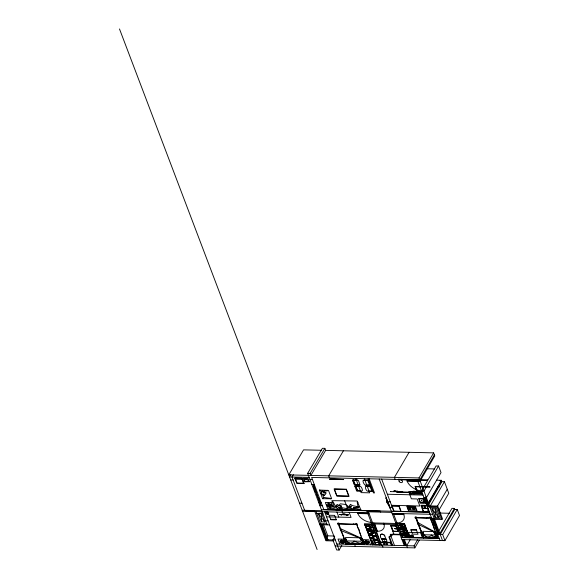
<?xml version="1.0" encoding="UTF-8"?>
<svg xmlns="http://www.w3.org/2000/svg" width="579" height="579" viewBox="0 0 579 579"><rect width="100%" height="100%" fill="white"/><g stroke="black" fill="none" stroke-linecap="round" stroke-linejoin="round"><path stroke-width="0.87" d="M367.694 542.248L367.694 541.249M368.505 491.47L372.912 491.245L372.362 491.043L370.712 486.7L371.103 486.505L366.471 486.071A0.97 0.644 26.6 0 1 366.514 486.28L366.637 486.454A26.272 17.356 26.6 0 0 370.676 486.7L370.857 486.7M386.439 502.254L386.461 500.9L387.706 504.2M321.432 521.838L321.671 513.559L318.262 513.479L321.432 521.838L324.841 521.918L321.671 513.559M306.313 479.701L305.85 479.455M435.119 517.293L435.401 508.999L431.985 508.919L435.119 517.293L438.542 517.373L435.401 508.999M361.245 491.253A0.97 0.644 26.6 0 1 361.209 491.079L361.093 490.92A26.221 17.298 26.5 0 0 357.048 490.666M327.171 513.088L327.222 511.59M349.021 506.835L353.458 509.1L353.545 507.79L358.966 506.799M386.801 541.582L382.878 541.582L381.735 538.709M335.458 506.842L337.108 504.418L341.205 506.748M305.828 479.477L306.313 479.723M322.192 511.72L321.931 513.139L316.822 513.587L322.952 513.732M324.349 495.421L325.68 493.952L325.897 492.867M424.61 502.138L423.01 501.276L424.61 502.145M346.126 539.86L345.851 540.858A8.692 5.725 26.5 0 0 349.998 543.377L355.014 541.582M423.423 533.729L423.14 534.721A8.692 5.739 26.4 0 0 427.288 537.247L432.325 535.452M397.78 528.591L394.929 528.453M353.458 509.1L353.928 507.913L358.994 506.965M385.809 538.767L384.818 535.98A2.454 1.614 26.5 0 0 381.988 534.12A2.454 1.614 26.5 0 0 380.461 535.879C380.077 541.828 387.365 535.684 386.794 541.524M340.915 506.625L339.967 508.984L340.047 507.674L341.176 506.582M360.579 539.049A10.205 6.724 26.5 0 1 362.83 541.032L362.483 541.756A8.692 5.725 26.5 0 1 360.536 543.399A29.616 19.527 26.5 0 1 353.921 541.068M358.951 484.869L358.806 484.855A26.229 17.305 26.5 0 0 354.761 484.601L352.597 480.056L356.939 479.853A0.97 0.644 26.6 0 0 357.048 480.049L357.25 480.042M346.047 541.01L346.474 540.2M423.336 534.873L423.77 534.062M339.062 505.257L340.307 503.817L345.373 504.439L348.073 506.22M431.225 534.938A8.519 5.624 26.4 0 0 434.163 537.182A8.692 5.739 26.4 0 0 436.117 535.532L436.472 534.808A10.212 6.738 26.4 0 0 434.221 532.825M434.554 519.385L441.929 519.558L442.428 518.69L437.702 506.068L430.327 505.894M454.421 508.405L439.852 533.505L437.391 533.447L451.967 508.348L454.421 508.405L454.797 509.411L440.228 534.511M327.157 524.827L307.644 473.34L322.409 448.291L324.862 448.349L310.105 473.398L310.872 475.417L325.63 450.375L433.649 452.865L419.022 477.943L442.494 540.562L444.947 540.62L442.682 534.569L457.251 509.469L454.797 509.411M438.564 466.015L423.951 491.101L421.49 491.043L436.11 465.957L438.564 466.015L441.024 472.587L426.412 497.665L423.951 497.607M424.074 499.93L425.847 496.891M424.704 499.677L426.035 497.397M422.996 506.763L422.113 508.282L428.011 508.42M436.428 480.186L441.48 480.302L426.875 505.395L420.976 505.25L423.553 512.118M441.48 480.302L441.668 480.809L427.063 505.894L421.78 505.771L422.728 508.297M437.702 506.068L437.196 506.936L427.367 506.705L441.965 481.619L444.426 481.677L448.768 493.279L438.766 510.475M406.719 545.693L410.265 539.606M444.426 481.677L429.821 506.763L429.003 506.741L425.594 497.651M335.169 545.968L414.839 547.879L414.079 545.867L417.618 539.787M437.254 506.437L447.256 489.248M414.839 547.879L419.261 540.279M334.705 536.813L332.882 539.932L336.688 549.992L339.142 550.05L341.813 545.49M409.078 452.3L394.422 477.371L395.182 479.39M434.409 454.891L419.775 479.969L311.632 477.443L323.878 509.759M323.364 524.111L327.815 535.857L325.528 539.751L335.328 539.99M343.412 450.78L328.677 475.837L329.437 477.856M290.89 474.65L289.543 476.922L309.179 477.386M293.343 474.708L291.997 476.98L304.641 510.302M412.009 536.371L412.668 535.459M341.045 542.718L341.834 541.597M365.559 543.305L366.341 542.19M386.331 498.309L386.193 498.063M341.321 514.709L341.053 515.23L341.509 514.717M343.318 541.872L343.81 541.206M367.831 542.458L368.324 541.799M354.688 484.681L354.312 484.797L352.597 480.056M345.533 514.637L345.902 514.47M361.238 491.31L356.599 490.862L354.811 486.121L359.233 485.919A0.97 0.644 26.6 0 0 359.335 486.121L359.371 486.273A26.272 17.348 26.6 0 1 355.419 486.346L355.238 486.338M306.153 478.616L306.248 478.833M394.994 528.757C396.506 528.736 393.756 528.736 395.283 528.41M390.521 491.614L402.76 491.795M328.387 513.899L328.778 514.123L327.063 512.9M354.037 508.42A11.869 7.824 26.5 0 1 360.869 509.947L360.413 510.352L335.885 509.773L335.089 509.274L331.905 500.647L357.134 501.023L360.855 509.882M335.531 506.719L337.716 506.35M414.658 507.117L414.658 507.03A0.832 0.55 26.5 0 1 414.398 507.161L413.645 507.088M398.178 529.647L397.534 529.459M322.626 491.18L321.367 492.519L321.258 493.8L324.544 495.45M326.064 492.961L322.46 491.093M366.051 485.043L366.131 485.021A26.236 17.312 26.5 0 1 370.017 484.956C368.345 479.615 369.742 480.034 364.227 479.984A0.97 0.644 26.6 0 1 364.227 480.223L364.017 480.201M415.925 518.277L415.787 518.422A1.448 0.955 26.4 0 1 415.1 517.156A0.84 0.557 26.4 0 1 415.831 516.83A1.694 1.115 26.4 0 1 416.685 517.286A0.731 0.485 26.4 0 0 417.546 517.503L427.128 517.901L426.774 517.742A3.221 2.128 26.4 0 1 428.366 517.756A0.731 0.485 26.4 0 0 429.061 517.568A1.889 1.245 26.4 0 1 429.466 517.206A0.825 0.543 26.4 0 1 430.588 517.532M368.338 491.108L368.418 491.086A26.229 17.305 26.5 0 1 372.304 491.021M367.875 542.653L368.649 542.313M343.361 542.053L344.136 541.727M397.534 527.932L396.912 527.787M395.24 490.623L393.749 491.028L397.759 491.122M330.956 479.166L342.522 479.441M339.735 505.67L341.205 505.358M390.687 491.484L390.702 491.658M418.82 498.519L420.159 502.956M354.312 484.797L358.951 485.245M340.228 541.654L342.03 541.343M364.734 542.248L366.536 541.937M384.463 540.569L384.376 540.909M327.294 512.972L325.492 513.182M365.79 486.222C364.575 486.194 366.087 491.405 367.926 491.274M330.421 498.881L330.247 498.309L323.61 497.426A1.94 1.274 26.6 0 1 322.59 498.685L319.398 490.066L328.488 490.427L331.658 498.736L322.669 498.7M322.691 491.361L327.504 490.782L327.178 490.254M343.195 542.385L344.259 542.299M367.701 542.979L368.772 542.885M357.511 480.027L358.387 480.432L360.008 484.746L359.407 485.064M365.639 485.209C364.394 485.687 361.651 479.933 363.742 480.172M319.333 490.073A1.94 1.274 26.6 0 1 321.323 491.405L322.365 491.383M339.859 505.756L340.901 505.735M368.57 480.635L368.425 480.635A26.279 17.363 26.6 0 1 364.386 480.389M354.862 486.121C356.302 486.309 357.887 491.021 356.628 490.862M321.396 450.274L303.562 449.861L288.776 474.903L419.022 477.943M426.187 468.737L434.691 468.932M307.644 473.34L310.105 473.398M439.91 480.765L441.668 480.809M294.827 478.312L302.187 478.486M433.649 452.865L434.786 455.905L420.159 480.983L406.936 480.671L407.124 481.178L419.116 481.46L418.928 480.954M309.946 479.405L312.399 479.463M295.167 479.224L302.535 479.39M290.694 479.955L293.148 480.013M437.608 486.867L439.381 486.91M311.864 484.457L314.317 484.514M413.29 491.976L421.49 492.164M314.94 490.167L315.598 491.904L313.984 487.663M396.731 492.114L408.919 492.28L396.839 492.078M413.667 492.982L421.867 493.178M409.476 493.764L422.627 494.075L409.946 491.774L410.706 493.793L421.867 492.049L408.716 491.745L411.372 498.816L417.148 498.953L419.804 506.024L391.418 505.279M387.365 494.249L423.01 495.081M316.916 494.589L320.817 505.684M317.263 495.501L313.398 484.493M418.87 498.519L423.937 498.743L425.674 503.187L420.18 502.999M385.918 498.049L386.302 498.106M419.732 498.845L422.352 498.91A0.832 0.55 26.5 0 1 423.321 499.503M319.275 500.024L318.616 498.28L320.223 502.521M390.217 501.827L387.792 501.769L389.884 507.32L392.301 507.378M318.747 502.637L321.2 502.695M299.509 503.187L301.963 503.245M391.599 505.756L399.163 505.937M427.367 506.705L428.185 506.726L424.776 497.629M408.687 506.842L407.826 506.763L408.919 507.038A0.731 0.485 26.5 0 1 408.629 507.124L408.079 507.11M413.703 507.066L414.441 507.276A0.832 0.55 26.5 0 0 414.694 507.226L414.694 507.081M407.486 507.233L415.136 507.414M430.204 507.776L436.349 507.921L440.322 518.516L431.717 518.314M326.498 505.518L332.382 505.655M319.897 505.662L322.351 505.72M333.381 506.357L333.989 506.372M427.881 508.572L422.352 508.442L423.676 511.974L427.946 511.243L427.881 508.572L430.023 514.275M347.364 507.465L349.897 507.522M336.616 508.007L337.354 508.022M340.314 508.094L342.153 508.138M346.959 508.253L351.229 508.355M353.726 508.413L354.225 508.42L354.015 507.689M335.118 509.339L360.869 509.947M323.82 509.607L429.394 512.111M321.425 509.701L380.316 511.098L380.7 512.104M392.598 511.387L429.444 512.263M439.504 513.045L449.369 513.276M302.195 510.244L321.808 510.707M367.195 511.785L391.751 512.364M306.059 510.837L314.643 511.04M302.578 511.257L367.578 512.791M392.128 513.378L432.665 514.34M368.997 513.327L357.612 513.059L357.786 513.515A12.014 7.925 26.5 0 0 371.819 522.417M392.316 513.884L403.708 514.152L403.881 514.608A12.014 7.925 26.5 0 1 396.362 523.003M357.786 513.515L368.555 513.768L368.382 513.312M403.881 514.608L393.105 514.347L392.931 513.899M415.121 517.923L430.349 518.285M326.549 516.815L351.069 517.402L349.159 512.357M330.623 519.269L336.146 519.399M325.63 520.796L328.083 520.854M371.19 522.374L372.42 522.403M395.732 522.96L396.962 522.989M372.608 522.909L395.927 523.467M397.151 523.496L404.518 523.669L409.823 537.782M404.576 523.836L397.44 523.662L402.629 537.45L409.766 537.616M374.027 523.445L374.519 523.452L377.479 531.319L376.994 531.305L373.839 522.938M371.761 523.894L364.401 523.713L372.391 544.868M372.992 523.915L396.304 524.473M404.497 525.247L404.786 526.029L404.28 524.675M319.42 523.64L326.773 523.814M337.796 524.082L356.671 524.531M364.784 524.719L372.145 524.9M364.871 524.958L372.007 525.124L379.426 544.803L372.297 544.636M319.803 524.646L329.61 524.885M366.268 527.013L366.688 528.128L365.957 526.195M397.462 527.73L396.796 527.809M396.825 528.12L396.709 527.795M395.291 528.728L397.86 528.793M397.404 529.43L398.106 529.445M410.981 530.067L416.511 530.205M397.469 529.828L397.353 529.524M406.748 530.639L409.143 537.601M406.805 530.798L404.41 523.829M421.063 532.354L423.119 532.398M434.127 532.666L435.755 532.702M421.259 532.861L423.191 532.912M434.438 533.179L435.951 533.216M423.242 533.375L422.446 533.353A7.346 4.849 26.4 0 0 423.994 537.493L436.479 537.79A7.346 4.849 26.4 0 0 436.117 535.532M437.767 534.453L442.682 534.569M400.017 534.337L392.555 534.156L388.864 536.928L392.034 545.338M400.096 534.555L390.282 534.316L394.458 545.396M400.205 534.844L392.917 534.663L389.587 537.225L392.649 545.353M368.939 534.692L372.919 544.651M369.026 534.924L365.038 524.958M408.919 536.176L408.629 535.401L409.136 536.755M423.169 537.703L437.905 538.057M327.815 535.857L334.344 536.016M401.233 537.573L439.28 538.484M381.764 539.056L385.969 539.158M401.992 539.592L444.947 540.62L459.509 515.52L457.251 509.469M343.767 538.492L345.815 538.535M360.485 538.89L362.114 538.926M343.962 538.998L345.895 539.049M360.797 539.404L362.302 539.44M345.945 539.512L345.149 539.49A7.339 4.835 26.5 0 0 346.712 543.623L362.845 544.007A7.339 4.835 26.5 0 0 362.483 541.756M333.258 540.938L325.912 540.757L314.448 510.533M379.831 542.053L390.868 542.32M380.019 542.559L390.441 542.805M371.834 542.595L371.414 541.488L372.145 543.413M345.887 543.833L364.271 544.274M336.855 544.014L414.079 545.867M351.207 506.459L348.949 506.958M360.022 486.085C361.643 486.454 363.489 491.462 361.694 491.13M352.951 480.266L353.132 480.281A26.279 17.356 26.6 0 0 357.019 480.215M408.13 507.016L408.593 507.03A0.731 0.485 26.5 0 0 408.89 506.958L408.883 506.929M358.806 484.855L359.139 485.036M342.421 509.042L341.719 508.948A6.608 4.357 26.6 0 1 338.208 506.972M412.205 536.313L410.2 535.959M358.705 506.842L353.284 505.822L350.302 504.461M424.291 502.203L424.335 502.21A0.832 0.55 26.5 0 1 423.864 502.811L421.194 502.746A0.832 0.55 26.5 0 1 420.231 502.152M367.245 543.066L368.591 543.442M342.739 542.472L344.085 542.856M321.258 493.8L324.406 495.24M364.821 541.278L366.789 541.864M340.307 540.692L342.276 541.278M340.742 530.502L362.092 538.883M340.539 507.537L347.111 508.63M342.276 514.565L341.762 514.492M340.343 528.605L361.969 538.55M418.06 524.357L435.741 532.658M417.662 522.461L435.611 532.325M346.365 514.832L347.241 515.361L346.553 514.84M394.907 528.482L395.348 528.779M304.981 478.775L304.923 478.71M434.597 533.36L436.689 534.967M360.956 539.592L363.047 541.184M370.111 485.014L370.625 485.18L366.21 485.39A0.97 0.644 26.6 0 0 366.066 485.137M341.183 540.171L342.696 541.343M365.696 540.764L367.173 541.915M350.367 504.338L350.599 504.533A5.486 3.619 26.5 0 0 349.253 507.03A4.183 2.757 26.5 0 1 351.496 506.082M366.753 542.885L367.853 543.905M342.24 542.291L343.347 543.312M430.856 518.77L431.341 520.89L433.114 523.952A2.62 1.73 26.4 0 1 433.222 524.914A4.842 3.199 26.4 0 0 433.476 526.246L434.663 529.828M411.987 536.19L412.993 537.442M318.262 513.479L324.841 521.918M431.985 508.919L438.542 517.373M386.207 539.845L385.961 539.642A12.137 7.997 26.4 0 0 382.162 539.548L382.046 539.744M357.996 502.311L357.2 502.196L357.967 506.241M342.24 540.243L343.036 541.524M366.753 540.829L367.549 542.11M346.966 508.695L346.835 508.463A15.785 10.408 26.6 0 0 347.784 506.111M335.777 506.726L332.961 501.638L332.23 501.704M335.929 507.038L336.377 508.007M321.323 491.405L321.613 492.143M415.932 518.277L418.024 524.552A4.842 3.199 26.4 0 1 418.769 525.891L420.868 531.044A10.892 7.187 26.4 0 1 421.302 532.289A7.954 5.254 26.4 0 0 421.744 533.672L423.343 537.703M346.054 543.833L344.447 539.802A7.954 5.24 26.5 0 1 344.006 538.427A10.885 7.172 26.5 0 0 343.564 537.182L341.458 532.043A4.842 3.192 26.5 0 0 340.713 530.697L338.454 524.567A1.39 0.919 26.5 0 1 337.803 523.329M361.007 536.06L359.82 532.477A4.842 3.192 26.5 0 1 359.559 531.153A2.62 1.723 26.5 0 0 359.443 530.19L357.67 527.129L357.185 525.023A1.448 0.955 26.5 0 0 356.917 523.771A0.825 0.543 26.5 0 0 355.781 523.445A1.889 1.245 26.5 0 0 355.383 523.814A0.731 0.485 26.5 0 1 354.695 524.002A3.221 2.121 26.5 0 0 353.096 523.988L353.458 524.147L340.206 523.655A0.731 0.485 26.5 0 1 339.366 523.438A1.694 1.115 26.5 0 0 338.498 522.982A0.84 0.557 26.5 0 0 337.767 523.315M328.293 502.558L330.587 508.615M322.445 494.336L323.61 497.426M339.916 544.086L338.013 539.056L344.136 539.201L346.039 544.231M324.645 511.778L339.142 550.05M313.087 484.485L321.121 505.691M322.25 524.704L327.982 539.809M321.439 524.69L327.164 539.794M316.062 511.575L320.643 523.669M320.621 524.668L326.346 539.773M302.166 479.383L303.367 483.204L297.114 483.009L295.536 479.231M305.871 510.331L306.255 511.344M119.491 28.95L317.104 549.522M369.163 478.782L374.497 492.939L373.469 492.917L368.135 478.761M383.653 523.17L384.029 524.183M390.253 542.306L391.39 545.324M364.35 478.674L369.684 492.83L361.086 492.628L355.752 478.471M382.198 545.1L382.958 547.119M373.6 523.93L381.583 545.085M368.425 511.814L380.968 545.071M366.818 510.779L379.744 545.042M368.837 525.052L368.266 525.037M376.263 544.73L375.691 544.716M368.736 525.16L376.075 544.607M368.454 525.16L375.793 544.6M365.269 524.965L372.695 544.644M370.553 544.825L368.649 539.787L362.519 539.642L364.423 544.673M343.513 479.615L329.972 479.296M356.461 523.981L364.126 544.267L362.7 540.243A7.954 5.24 26.5 0 0 362.099 538.861A10.885 7.18 26.5 0 1 361.593 537.616M324.862 448.349L325.63 450.375M344.614 500.69L347.472 508.261M341.661 510.179L342.428 512.198M354.616 544.441L355.376 546.453M336.906 512.068L338.816 517.112M338.635 523.554L346.358 543.84M433.36 518.357L439.027 533.483M432.535 518.335L438.209 533.469M417.314 479.911L440.04 540.504M422.2 494.061L421.201 491.397L413.001 491.202L413.999 493.873M436.168 533.418L438.057 538.456M423.336 499.539L424.11 501.602M430.146 517.735L437.76 538.05L436.342 534.019A7.954 5.254 26.4 0 0 435.741 532.637A10.892 7.194 26.4 0 1 435.242 531.384M417.343 491.303L415.657 486.809L430.067 487.149L429.915 486.744L415.02 486.396L416.851 491.296M420.216 502.116L419.21 499.445A0.832 0.55 26.5 0 1 419.681 498.845M401.768 479.311L401.949 479.788M423.647 537.71L416.019 517.402L423.596 537.71M421.432 533.064L423.321 538.108M398.982 505.46L401.189 511.59M398.446 505.445L397.903 505.431M404.185 523.821L409.367 537.609M406.364 537.536L405.799 537.522M401.066 523.829L406.19 537.45M400.784 523.821L405.908 537.442M381.655 479.079L393.821 511.416M404.446 539.65L407.478 547.705M403.628 539.628L405.901 545.671M393.358 513.407L402.463 537.609M402.81 539.614L405.083 545.65M379.194 479.021L404.265 545.635M386.2 498.092L389.956 508.13L386.034 498.085M390.579 525.334L393.908 534.193M437.196 506.936L441.929 519.558M323.755 492.932L322.467 491.296A3.764 2.482 26.6 0 1 324.312 493.265M341.943 542.016L342.218 543.283M366.449 542.603L366.724 543.869M343.181 540.663L343.188 541.662M341.451 514.543A4.798 3.163 26.5 0 1 346.365 514.659M341.994 514.376A4.668 3.076 26.5 0 1 345.677 514.463M422.728 491.101A13.368 8.837 26.5 0 1 407.131 481.178M383.87 523.677A10.675 7.042 26.5 0 1 377.479 531.312M380.526 535.879A2.388 1.571 26.5 0 1 382.002 534.171A2.388 1.571 26.5 0 1 384.818 535.98M362.881 540.96A24.68 16.255 26.5 0 1 360.471 543.515M350.44 543.507A24.68 16.263 26.5 0 1 345.829 540.634M367.622 480.172A39.683 26.178 26.6 0 1 369.54 485.18M369.909 486.237A39.676 26.171 26.6 0 1 371.819 491.245M358.915 485.238A0.883 0.586 26.6 0 1 358.864 484.999M355.419 484.847A39.69 26.221 26.5 0 1 353.559 479.839M357.706 490.912A39.683 26.214 26.5 0 1 355.853 485.911M337.586 509.397A2.15 1.419 26.6 0 1 339.07 508.065M335.762 506.914A4.183 2.757 26.6 0 1 338.006 505.966M436.515 534.735A24.687 16.299 26.4 0 1 434.098 537.298M427.736 537.377A24.687 16.313 26.4 0 1 423.126 534.497M430.595 517.525A1.448 0.955 26.4 0 1 430.863 518.784M309.266 481.706L304.634 481.8L303.106 478.247L308.014 478.363L309.266 481.728M326.607 512.828C328.09 514.572 327.576 511.532 326.607 512.828M304.084 483.516L302.072 478.182L294.711 478.008L296.918 483.494L304.076 483.588M410.453 508.803L409.65 508.543L410.453 508.803M414.05 508.883L413.247 508.63L414.05 508.883M411.503 536.118C412.813 537.877 412.682 534.945 411.51 536.089M295.616 478.261L295.992 478.413L295.645 478.218M421.454 500.69L422.091 500.965L421.483 500.64M424.146 501.291L424.66 501.508L424.146 501.291M424.61 502.521L425.116 502.738L424.61 502.521M304.431 479.18L304.93 481.446L308.621 481.511L307.268 479.173L304.431 479.173M372.051 527.773L367.397 528.743L372.051 527.773M374.02 532.984L369.366 533.954L374.02 532.984M375.38 536.595L370.726 537.565L375.38 536.595M376.734 540.185L372.08 541.155L376.734 540.185M377.515 542.248L372.862 543.218L377.515 542.248M403.758 524.632L398.859 525.088L403.758 524.632M404.583 526.818L399.684 527.274L404.583 526.818M404.844 527.52L399.944 527.976L404.844 527.52M405.134 528.28L400.234 528.736L405.134 528.28M406.082 530.798L401.175 531.254L406.082 530.798M407.03 533.324L402.13 533.78L407.03 533.324M340.51 514.521L339.236 514.528L348.659 514.89L340.51 514.521M427.367 479.948L398.28 479.224L398.461 479.709L427.519 480.353L427.367 479.948M343.658 479.463L329.726 479.137L343.658 479.463M346.365 489.226L334.09 488.944L336.761 496.015L349.036 496.304L346.365 489.226M346.199 489.429L334.409 489.146L336.935 495.819L348.717 496.094L346.199 489.429M331.239 502.63L325.347 502.492L327.642 508.543L333.533 508.68L331.239 502.63M415.375 506.422L406.776 506.212L408.673 511.264L417.271 511.467L415.375 506.422M398.866 506.169L392.084 506.01L394.031 511.177L400.806 511.344L398.866 506.169M414.926 506.857L407.269 506.676L408.571 510.128L416.221 510.309L414.926 506.857M334.619 515.368L329.096 515.238L330.819 519.768L336.334 519.906L334.619 515.368M395.927 525.898L391.02 525.783L393.105 531.327L398.019 531.442L395.927 525.898M395.841 525.993L391.18 525.884L393.192 531.225L397.853 531.341L395.841 525.993M416.315 529.698L410.793 529.568L412.501 534.106L418.024 534.236L416.315 529.698M433.367 531.565L422.865 531.319A6.123 4.039 26.4 0 0 424.161 534.764L434.663 535.018A6.123 4.039 26.4 0 0 433.367 531.565M420.542 532.651L408.513 532.362L410.41 537.399L422.431 537.688L420.542 532.651M359.725 537.797L345.562 537.457A6.116 4.031 26.5 0 0 346.864 540.902L361.028 541.242A6.116 4.031 26.5 0 0 359.725 537.797M404.468 526.441L399.105 525.558L404.468 526.441M405.836 530.096L400.48 529.206L405.836 530.096M406.791 532.622L401.428 531.732L406.791 532.622M407.732 535.134L402.376 534.251L407.732 535.134M408.282 536.581L402.919 535.698L408.282 536.581M371.87 527.107L366.442 526.159L371.87 527.107M373.05 530.234L367.622 529.278L373.05 530.234M373.426 531.232L367.998 530.284L373.426 531.232M373.839 532.318L368.41 531.37L373.839 532.318M375.192 535.908L369.764 534.96L375.192 535.908M376.553 539.519L371.125 538.571L376.553 539.519M386.258 544.18A0.818 0.536 26.4 0 0 387.575 544.347A0.818 0.536 26.4 0 0 386.721 543.37A0.818 0.536 26.4 0 0 386.258 544.18M383.805 544.122A0.818 0.536 26.4 0 0 385.122 544.289A0.818 0.536 26.4 0 0 384.268 543.312A0.818 0.536 26.4 0 0 383.805 544.122M424.298 507.313A0.818 0.543 26.4 0 0 425.616 507.479A0.818 0.543 26.4 0 0 424.762 506.502A0.818 0.543 26.4 0 0 424.298 507.313M326.136 513.341A1.419 0.934 26.6 0 0 328.423 513.66A1.419 0.934 26.6 0 0 326.969 511.952A1.419 0.934 26.6 0 0 326.136 513.341M325.977 513.399A1.636 1.078 26.6 0 0 328.611 513.768A1.636 1.078 26.6 0 0 326.94 511.793A1.636 1.078 26.6 0 0 325.977 513.399M411.054 536.682A1.419 0.934 26.4 0 0 413.326 536.943A1.419 0.934 26.4 0 0 411.821 535.257A1.419 0.934 26.4 0 0 411.054 536.682M410.895 536.74A1.636 1.078 26.4 0 0 413.522 537.037A1.636 1.078 26.4 0 0 411.785 535.097A1.636 1.078 26.4 0 0 410.895 536.74M399.278 481.699A1.954 1.296 26.5 0 0 402.427 482.097A1.954 1.296 26.5 0 0 400.386 479.752A1.954 1.296 26.5 0 0 399.278 481.699M409.23 509.006A1.129 0.745 26.5 0 0 411.039 509.238A1.129 0.745 26.5 0 0 409.867 507.884A1.129 0.745 26.5 0 0 409.23 509.006M412.827 509.093A1.129 0.745 26.5 0 0 414.636 509.325A1.129 0.745 26.5 0 0 413.464 507.971A1.129 0.745 26.5 0 0 412.827 509.093M342.001 542.089A0.818 0.536 26.5 0 0 343.318 542.255A0.818 0.536 26.5 0 0 342.464 541.278A0.818 0.536 26.5 0 0 342.001 542.089M340.633 542.328A2.178 1.433 26.5 0 0 344.136 542.776A2.178 1.433 26.5 0 0 341.863 540.164A2.178 1.433 26.5 0 0 340.633 542.328M366.514 542.682A0.818 0.536 26.5 0 0 367.824 542.849A0.818 0.536 26.5 0 0 366.97 541.872A0.818 0.536 26.5 0 0 366.514 542.682M365.139 542.914A2.178 1.433 26.5 0 0 368.642 543.363A2.178 1.433 26.5 0 0 366.369 540.75A2.178 1.433 26.5 0 0 365.139 542.914M327.468 506.307A2.729 1.795 26.6 0 0 331.854 506.864A2.729 1.795 26.6 0 0 329.002 503.592A2.729 1.795 26.6 0 0 327.468 506.307M328.257 506.017A1.636 1.078 26.6 0 0 330.884 506.35A1.636 1.078 26.6 0 0 329.176 504.389A1.636 1.078 26.6 0 0 328.257 506.017"/></g></svg>
